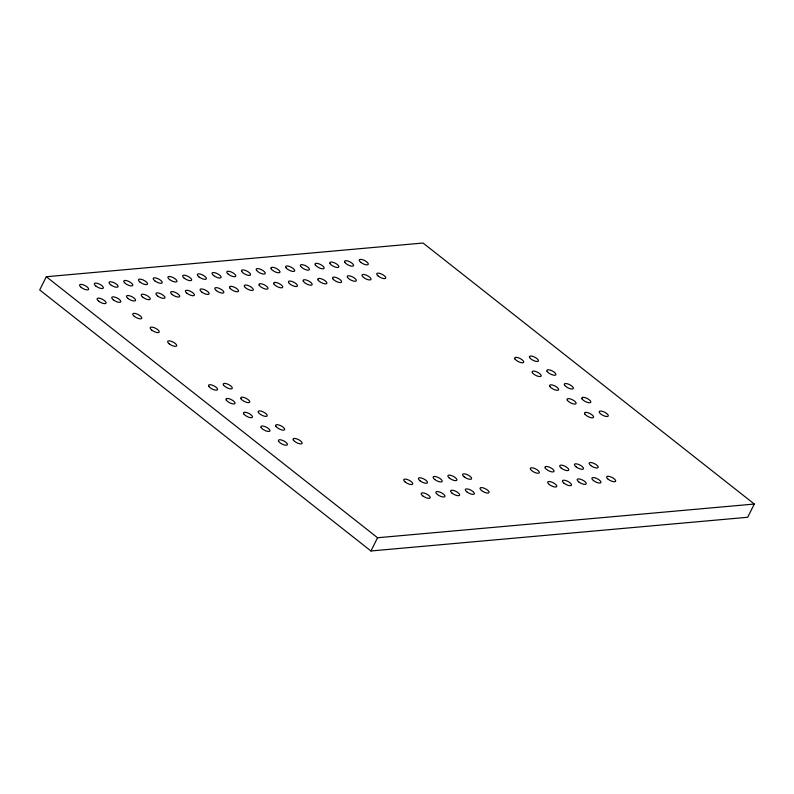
<?xml version="1.0" encoding="UTF-8"?>
<svg xmlns="http://www.w3.org/2000/svg" width="794" height="794" viewBox="0 0 794 794"><rect width="100%" height="100%" fill="white"/><g stroke="black" fill="none" stroke-linecap="round" stroke-linejoin="round"><path stroke-width="1.19" d="M46.32 276.729L39.7 289.959L370.937 550.976L747.68 517.271L754.3 504.041L423.063 243.024L46.32 276.729L377.567 537.746L754.3 504.041M370.937 550.976L377.567 537.746M360.823 262.387A5.032 1.796 26.6 0 0 368.267 264.372A5.032 1.796 26.6 0 0 362.213 259.608A5.032 1.796 26.6 0 0 360.823 262.387M378.291 276.143A5.032 1.796 26.6 0 0 385.725 278.128A5.032 1.796 26.6 0 0 379.681 273.364A5.032 1.796 26.6 0 0 378.291 276.143M344.755 262.288A5.032 1.796 26.6 0 0 352.546 266.188A5.032 1.796 26.6 0 0 349.856 261.831A5.032 1.796 26.6 0 0 344.755 262.288M363.573 277.463A5.032 1.796 26.6 0 0 371.006 279.448A5.032 1.796 26.6 0 0 364.962 274.684A5.032 1.796 26.6 0 0 363.573 277.463M330.036 263.608A5.032 1.796 26.6 0 0 337.827 267.509A5.032 1.796 26.6 0 0 335.137 263.151A5.032 1.796 26.6 0 0 330.036 263.608M347.494 277.364A5.032 1.796 26.6 0 0 355.285 281.265A5.032 1.796 26.6 0 0 352.596 276.908A5.032 1.796 26.6 0 0 347.494 277.364M315.317 264.918A5.032 1.796 26.6 0 0 323.108 268.819A5.032 1.796 26.6 0 0 320.419 264.462A5.032 1.796 26.6 0 0 315.317 264.918M332.775 278.684A5.032 1.796 26.6 0 0 340.566 282.585A5.032 1.796 26.6 0 0 337.877 278.228A5.032 1.796 26.6 0 0 332.775 278.684M300.598 266.238A5.032 1.796 26.6 0 0 308.39 270.139A5.032 1.796 26.6 0 0 305.7 265.782A5.032 1.796 26.6 0 0 300.598 266.238M318.057 279.994A5.032 1.796 26.6 0 0 325.848 283.895A5.032 1.796 26.6 0 0 323.158 279.538A5.032 1.796 26.6 0 0 318.057 279.994M285.88 267.558A5.032 1.796 26.6 0 0 293.671 271.459A5.032 1.796 26.6 0 0 290.981 267.102A5.032 1.796 26.6 0 0 285.88 267.558M303.338 281.314A5.032 1.796 26.6 0 0 311.129 285.215A5.032 1.796 26.6 0 0 308.439 280.858A5.032 1.796 26.6 0 0 303.338 281.314M271.161 268.868A5.032 1.796 26.6 0 0 278.952 272.769A5.032 1.796 26.6 0 0 276.262 268.412A5.032 1.796 26.6 0 0 271.161 268.868M288.629 282.634A5.032 1.796 26.6 0 0 296.41 286.535A5.032 1.796 26.6 0 0 293.72 282.178A5.032 1.796 26.6 0 0 288.629 282.634M256.442 270.188A5.032 1.796 26.6 0 0 264.233 274.089A5.032 1.796 26.6 0 0 261.544 269.732A5.032 1.796 26.6 0 0 256.442 270.188M273.91 283.944A5.032 1.796 26.6 0 0 281.691 287.845A5.032 1.796 26.6 0 0 279.002 283.488A5.032 1.796 26.6 0 0 273.91 283.944M241.723 271.508A5.032 1.796 26.6 0 0 249.515 275.409A5.032 1.796 26.6 0 0 246.825 271.052A5.032 1.796 26.6 0 0 241.723 271.508M259.191 285.264A5.032 1.796 26.6 0 0 266.973 289.165A5.032 1.796 26.6 0 0 264.283 284.808A5.032 1.796 26.6 0 0 259.191 285.264M228.354 274.238A5.032 1.796 26.6 0 0 235.798 276.223A5.032 1.796 26.6 0 0 229.754 271.459A5.032 1.796 26.6 0 0 228.354 274.238M244.473 286.584A5.032 1.796 26.6 0 0 252.254 290.485A5.032 1.796 26.6 0 0 249.564 286.128A5.032 1.796 26.6 0 0 244.473 286.584M213.636 275.548A5.032 1.796 26.6 0 0 221.079 277.533A5.032 1.796 26.6 0 0 215.035 272.769A5.032 1.796 26.6 0 0 213.636 275.548M229.754 287.894A5.032 1.796 26.6 0 0 237.535 291.795A5.032 1.796 26.6 0 0 234.845 287.438A5.032 1.796 26.6 0 0 229.754 287.894M198.927 276.868A5.032 1.796 26.6 0 0 206.361 278.853A5.032 1.796 26.6 0 0 200.316 274.089A5.032 1.796 26.6 0 0 198.927 276.868M216.385 290.624A5.032 1.796 26.6 0 0 223.819 292.609A5.032 1.796 26.6 0 0 217.774 287.845A5.032 1.796 26.6 0 0 216.385 290.624M184.208 278.178A5.032 1.796 26.6 0 0 191.642 280.173A5.032 1.796 26.6 0 0 185.597 275.409A5.032 1.796 26.6 0 0 184.208 278.178M201.666 291.944A5.032 1.796 26.6 0 0 209.1 293.929A5.032 1.796 26.6 0 0 203.056 289.165A5.032 1.796 26.6 0 0 201.666 291.944M169.489 279.498A5.032 1.796 26.6 0 0 176.923 281.483A5.032 1.796 26.6 0 0 170.879 276.719A5.032 1.796 26.6 0 0 169.489 279.498M186.947 293.254A5.032 1.796 26.6 0 0 194.381 295.249A5.032 1.796 26.6 0 0 188.337 290.485A5.032 1.796 26.6 0 0 186.947 293.254M154.77 280.818A5.032 1.796 26.6 0 0 162.204 282.803A5.032 1.796 26.6 0 0 156.16 278.039A5.032 1.796 26.6 0 0 154.77 280.818M172.229 294.574A5.032 1.796 26.6 0 0 179.672 296.559A5.032 1.796 26.6 0 0 173.618 291.795A5.032 1.796 26.6 0 0 172.229 294.574M140.052 282.128A5.032 1.796 26.6 0 0 147.486 284.123A5.032 1.796 26.6 0 0 141.441 279.359A5.032 1.796 26.6 0 0 140.052 282.128M157.51 295.894A5.032 1.796 26.6 0 0 164.953 297.879A5.032 1.796 26.6 0 0 158.899 293.115A5.032 1.796 26.6 0 0 157.51 295.894M125.333 283.448A5.032 1.796 26.6 0 0 132.767 285.433A5.032 1.796 26.6 0 0 126.722 280.669A5.032 1.796 26.6 0 0 125.333 283.448M142.791 297.204A5.032 1.796 26.6 0 0 150.235 299.199A5.032 1.796 26.6 0 0 144.18 294.425A5.032 1.796 26.6 0 0 142.791 297.204M110.614 284.768A5.032 1.796 26.6 0 0 118.048 286.753A5.032 1.796 26.6 0 0 112.004 281.989A5.032 1.796 26.6 0 0 110.614 284.768M128.072 298.524A5.032 1.796 26.6 0 0 135.516 300.509A5.032 1.796 26.6 0 0 129.462 295.745A5.032 1.796 26.6 0 0 128.072 298.524M95.895 286.078A5.032 1.796 26.6 0 0 103.329 288.073A5.032 1.796 26.6 0 0 97.285 283.299A5.032 1.796 26.6 0 0 95.895 286.078M113.353 299.844A5.032 1.796 26.6 0 0 120.797 301.829A5.032 1.796 26.6 0 0 114.743 297.065A5.032 1.796 26.6 0 0 113.353 299.844M81.177 287.398A5.032 1.796 26.6 0 0 88.61 289.383A5.032 1.796 26.6 0 0 82.566 284.619A5.032 1.796 26.6 0 0 81.177 287.398M98.635 301.154A5.032 1.796 26.6 0 0 106.078 303.149A5.032 1.796 26.6 0 0 100.024 298.375A5.032 1.796 26.6 0 0 98.635 301.154M293.323 440.015A5.032 1.796 26.6 0 0 301.115 443.915A5.032 1.796 26.6 0 0 298.425 439.568A5.032 1.796 26.6 0 0 293.323 440.015M278.605 441.335A5.032 1.796 26.6 0 0 286.396 445.236A5.032 1.796 26.6 0 0 283.706 440.878A5.032 1.796 26.6 0 0 278.605 441.335M275.865 426.259A5.032 1.796 26.6 0 0 283.647 430.159A5.032 1.796 26.6 0 0 280.957 425.802A5.032 1.796 26.6 0 0 275.865 426.259M261.147 427.579A5.032 1.796 26.6 0 0 268.928 431.479A5.032 1.796 26.6 0 0 266.238 427.122A5.032 1.796 26.6 0 0 261.147 427.579M258.397 412.503A5.032 1.796 26.6 0 0 266.188 416.403A5.032 1.796 26.6 0 0 263.499 412.046A5.032 1.796 26.6 0 0 258.397 412.503M243.679 413.813A5.032 1.796 26.6 0 0 251.47 417.713A5.032 1.796 26.6 0 0 248.78 413.366A5.032 1.796 26.6 0 0 243.679 413.813M240.939 398.737A5.032 1.796 26.6 0 0 248.73 402.637A5.032 1.796 26.6 0 0 246.041 398.29A5.032 1.796 26.6 0 0 240.939 398.737M226.221 400.057A5.032 1.796 26.6 0 0 234.012 403.957A5.032 1.796 26.6 0 0 231.322 399.6A5.032 1.796 26.6 0 0 226.221 400.057M223.481 384.981A5.032 1.796 26.6 0 0 231.262 388.881A5.032 1.796 26.6 0 0 228.573 384.524A5.032 1.796 26.6 0 0 223.481 384.981M208.762 386.301A5.032 1.796 26.6 0 0 216.544 390.201A5.032 1.796 26.6 0 0 213.864 385.844A5.032 1.796 26.6 0 0 208.762 386.301M464.162 476.827A5.032 1.796 26.6 0 0 471.596 478.822A5.032 1.796 26.6 0 0 465.552 474.058A5.032 1.796 26.6 0 0 464.162 476.827M481.621 490.593A5.032 1.796 26.6 0 0 489.054 492.578A5.032 1.796 26.6 0 0 483.01 487.814A5.032 1.796 26.6 0 0 481.621 490.593M449.444 478.147A5.032 1.796 26.6 0 0 456.878 480.132A5.032 1.796 26.6 0 0 450.833 475.368A5.032 1.796 26.6 0 0 449.444 478.147M466.902 491.903A5.032 1.796 26.6 0 0 474.336 493.898A5.032 1.796 26.6 0 0 468.291 489.124A5.032 1.796 26.6 0 0 466.902 491.903M434.725 479.467A5.032 1.796 26.6 0 0 442.159 481.452A5.032 1.796 26.6 0 0 436.114 476.688A5.032 1.796 26.6 0 0 434.725 479.467M452.183 493.223A5.032 1.796 26.6 0 0 459.617 495.208A5.032 1.796 26.6 0 0 453.573 490.444A5.032 1.796 26.6 0 0 452.183 493.223M420.006 480.777A5.032 1.796 26.6 0 0 427.44 482.772A5.032 1.796 26.6 0 0 421.396 477.998A5.032 1.796 26.6 0 0 420.006 480.777M437.464 494.543A5.032 1.796 26.6 0 0 444.908 496.528A5.032 1.796 26.6 0 0 438.854 491.764A5.032 1.796 26.6 0 0 437.464 494.543M405.287 482.097A5.032 1.796 26.6 0 0 412.721 484.082A5.032 1.796 26.6 0 0 406.677 479.318A5.032 1.796 26.6 0 0 405.287 482.097M422.745 495.853A5.032 1.796 26.6 0 0 430.189 497.848A5.032 1.796 26.6 0 0 424.135 493.074A5.032 1.796 26.6 0 0 422.745 495.853M590.736 465.512A5.032 1.796 26.6 0 0 598.18 467.497A5.032 1.796 26.6 0 0 592.126 462.733A5.032 1.796 26.6 0 0 590.736 465.512M608.194 479.268A5.032 1.796 26.6 0 0 615.638 481.253A5.032 1.796 26.6 0 0 609.594 476.489A5.032 1.796 26.6 0 0 608.194 479.268M576.017 466.822A5.032 1.796 26.6 0 0 583.461 468.817A5.032 1.796 26.6 0 0 577.407 464.043A5.032 1.796 26.6 0 0 576.017 466.822M593.475 480.588A5.032 1.796 26.6 0 0 600.919 482.573A5.032 1.796 26.6 0 0 594.875 477.809A5.032 1.796 26.6 0 0 593.475 480.588M561.298 468.142A5.032 1.796 26.6 0 0 568.742 470.127A5.032 1.796 26.6 0 0 562.688 465.363A5.032 1.796 26.6 0 0 561.298 468.142M578.757 481.898A5.032 1.796 26.6 0 0 586.2 483.893A5.032 1.796 26.6 0 0 580.156 479.119A5.032 1.796 26.6 0 0 578.757 481.898M545.23 468.043A5.032 1.796 26.6 0 0 553.021 471.944A5.032 1.796 26.6 0 0 550.331 467.587A5.032 1.796 26.6 0 0 545.23 468.043M564.038 483.218A5.032 1.796 26.6 0 0 571.481 485.203A5.032 1.796 26.6 0 0 565.437 480.439A5.032 1.796 26.6 0 0 564.038 483.218M530.511 469.363A5.032 1.796 26.6 0 0 538.302 473.264A5.032 1.796 26.6 0 0 535.613 468.907A5.032 1.796 26.6 0 0 530.511 469.363M549.319 484.538A5.032 1.796 26.6 0 0 556.763 486.524A5.032 1.796 26.6 0 0 550.718 481.76A5.032 1.796 26.6 0 0 549.319 484.538M514.909 358.918A5.032 1.796 26.6 0 0 522.69 362.818A5.032 1.796 26.6 0 0 520.001 358.461A5.032 1.796 26.6 0 0 514.909 358.918M529.628 357.598A5.032 1.796 26.6 0 0 537.409 361.498A5.032 1.796 26.6 0 0 534.719 357.141A5.032 1.796 26.6 0 0 529.628 357.598M532.367 372.674A5.032 1.796 26.6 0 0 540.158 376.574A5.032 1.796 26.6 0 0 537.469 372.217A5.032 1.796 26.6 0 0 532.367 372.674M547.086 371.354A5.032 1.796 26.6 0 0 554.877 375.254A5.032 1.796 26.6 0 0 552.187 370.897A5.032 1.796 26.6 0 0 547.086 371.354M549.825 386.43A5.032 1.796 26.6 0 0 557.616 390.33A5.032 1.796 26.6 0 0 554.927 385.973A5.032 1.796 26.6 0 0 549.825 386.43M564.544 385.12A5.032 1.796 26.6 0 0 572.335 389.02A5.032 1.796 26.6 0 0 569.645 384.663A5.032 1.796 26.6 0 0 564.544 385.12M567.293 400.196A5.032 1.796 26.6 0 0 575.074 404.096A5.032 1.796 26.6 0 0 572.385 399.739A5.032 1.796 26.6 0 0 567.293 400.196M582.012 398.876A5.032 1.796 26.6 0 0 589.793 402.776A5.032 1.796 26.6 0 0 587.103 398.419A5.032 1.796 26.6 0 0 582.012 398.876M584.751 413.952A5.032 1.796 26.6 0 0 592.542 417.852A5.032 1.796 26.6 0 0 589.853 413.495A5.032 1.796 26.6 0 0 584.751 413.952M599.47 412.632A5.032 1.796 26.6 0 0 607.261 416.532A5.032 1.796 26.6 0 0 604.571 412.175A5.032 1.796 26.6 0 0 599.47 412.632M134.305 316.349A5.032 1.796 26.6 0 0 141.749 318.344A5.032 1.796 26.6 0 0 135.695 313.57A5.032 1.796 26.6 0 0 134.305 316.349M151.763 330.115A5.032 1.796 26.6 0 0 159.207 332.1A5.032 1.796 26.6 0 0 153.163 327.336A5.032 1.796 26.6 0 0 151.763 330.115M169.231 343.871A5.032 1.796 26.6 0 0 176.665 345.856A5.032 1.796 26.6 0 0 170.621 341.092A5.032 1.796 26.6 0 0 169.231 343.871"/></g></svg>
